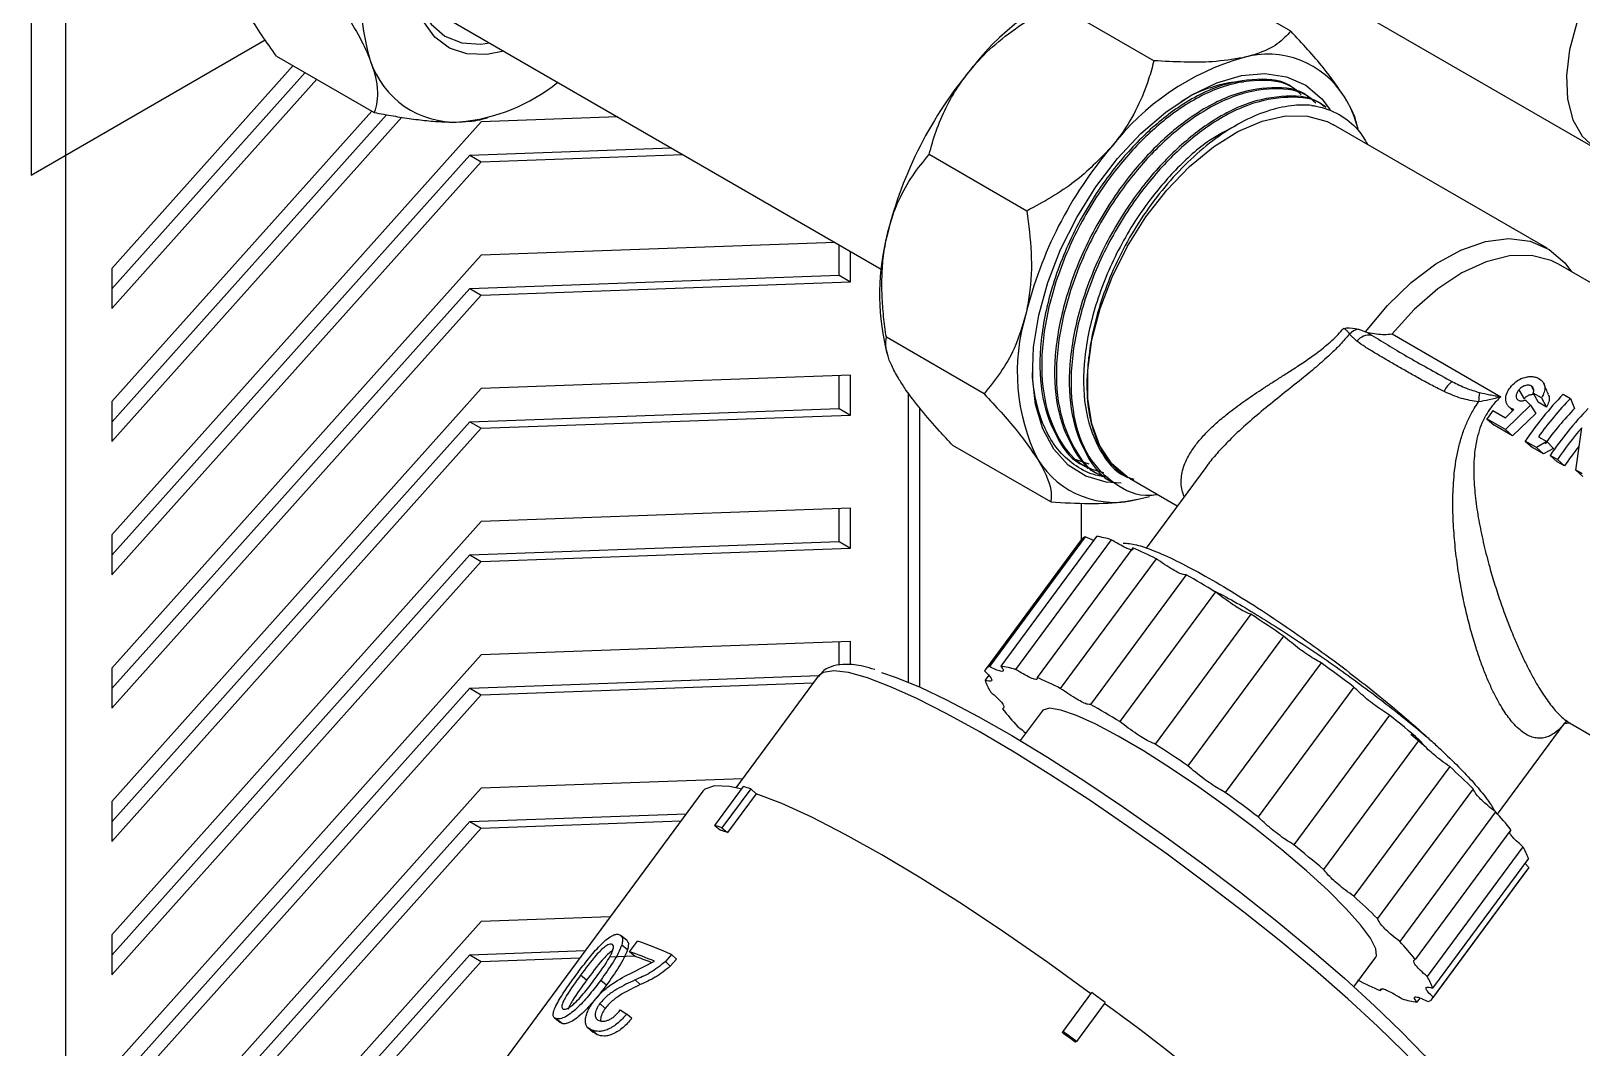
# Model space of a CAD drawing. Header units: millimetres. Extents: x 15 to 415, y 5 to 292.
# Drawn here: x 293.85 to 320.99, y 196.5 to 214.3 of the extents above; entities that cross this region are included whole.
import ezdxf

# ---------------------------------------------------------------- set-up
doc = ezdxf.new("R2010")
doc.units = ezdxf.units.MM

msp = doc.modelspace()

# ---------------------------------------------------------------- linework, layer by layer
at = {"color": 7, "linetype": 'Continuous', "lineweight": 25}
for p, q in [((293.8469, 222.2752), (293.8469, 211.7768)), ((308.8247, 219.4059), (321.2496, 212.2331)), ((294.453, 218.4257), (294.453, 151.2361)), ((315.8953, 214.2974), (314.1843, 215.2852)), ((300.7435, 214.7407), (308.7265, 210.1322)), ((313.4988, 213.7776), (311.7878, 214.7653)), ((293.8469, 211.7768), (297.9444, 214.1422)), ((298.4339, 213.6926), (295.2611, 210.1435)), ((298.1435, 213.8602), (299.8544, 212.8725)), ((295.2611, 209.7862), (298.6446, 213.5709)), ((295.2611, 209.4436), (298.8466, 213.4543)), ((315.9992, 213.2644), (315.9671, 213.2829)), ((316.2558, 213.1163), (316.2237, 213.1348)), ((299.8096, 212.8984), (295.2611, 207.8106)), ((295.2611, 207.4533), (300.0704, 212.8329)), ((316.5123, 212.9682), (316.4803, 212.9867)), ((295.2611, 207.1107), (300.337, 212.7884)), ((301.7261, 212.7092), (295.2611, 205.4776)), ((304.1136, 212.7951), (301.7261, 212.7092)), ((301.7563, 212.76), (301.8343, 212.7804)), ((320.3812, 210.497), (316.6436, 212.6547)), ((317.0735, 212.5824), (317.0397, 212.7052)), ((295.2611, 205.1203), (301.524, 212.1259)), ((295.2611, 204.7777), (301.7261, 212.0093)), ((301.524, 212.1259), (305.0528, 212.2529)), ((301.524, 212.1259), (301.7261, 212.0093)), ((301.7261, 212.0093), (305.2549, 212.1363)), ((311.2753, 211.1479), (309.5644, 212.1356)), ((301.7261, 210.3762), (295.2611, 203.1446)), ((307.9177, 210.5991), (301.7261, 210.3762)), ((307.989, 210.0256), (307.989, 210.5579)), ((308.191, 209.909), (308.191, 210.4413)), ((295.2611, 210.1435), (295.2611, 209.4436)), ((324.9052, 207.7204), (320.577, 210.219)), ((301.524, 209.793), (307.989, 210.0256)), ((301.7261, 209.6763), (308.191, 209.909)), ((307.989, 210.0256), (308.191, 209.909)), ((295.2611, 202.7873), (301.524, 209.793)), ((295.2611, 202.4447), (301.7261, 209.6763)), ((301.524, 209.793), (301.7261, 209.6763)), ((317.2013, 209.0306), (317.2407, 209.023)), ((317.2407, 209.023), (317.3095, 208.9751)), ((308.804, 208.7568), (308.8378, 208.6338)), ((310.5274, 207.9487), (308.8165, 208.9364)), ((317.0519, 208.8701), (316.9205, 208.9938)), ((317.6673, 208.995), (319.5696, 207.8968)), ((308.191, 208.2759), (301.7261, 208.0432)), ((307.989, 207.6927), (307.989, 208.2687)), ((308.191, 207.576), (308.191, 208.2759)), ((301.7261, 208.0432), (295.2611, 200.8116)), ((309.2012, 202.8993), (309.2012, 207.9636)), ((319.8882, 208.0181), (319.9784, 207.8614)), ((320.103, 208.085), (320.1462, 207.9968)), ((320.2827, 207.8761), (320.1376, 207.9598)), ((320.1376, 207.9598), (320.224, 207.7987)), ((320.6625, 207.9397), (320.7895, 207.8665)), ((295.2611, 207.8106), (295.2611, 207.1107)), ((301.524, 207.46), (307.989, 207.6927)), ((307.989, 207.6927), (308.191, 207.576)), ((309.4032, 202.8127), (309.4032, 207.6983)), ((319.4305, 207.6556), (319.6519, 207.5278)), ((320.0879, 207.7488), (319.6499, 207.3227)), ((319.6519, 207.5278), (319.8002, 207.674)), ((319.669, 207.7861), (319.6725, 207.7816)), ((319.7329, 207.7041), (319.7727, 207.653)), ((319.8002, 207.674), (319.7501, 207.6912)), ((320.0044, 207.8385), (320.0879, 207.7488)), ((320.0879, 207.7488), (320.1848, 207.6001)), ((320.369, 207.715), (320.224, 207.7987)), ((320.2827, 207.8761), (320.369, 207.715)), ((320.7895, 207.8665), (320.8626, 207.6912)), ((295.2611, 200.4544), (301.524, 207.46)), ((301.524, 207.46), (301.7261, 207.3433)), ((301.7261, 207.3433), (308.191, 207.576)), ((319.6499, 207.3227), (319.3279, 207.5086)), ((319.3279, 207.5086), (319.4521, 207.3963)), ((319.7741, 207.2105), (319.4521, 207.3963)), ((320.1848, 207.6001), (319.7741, 207.2105)), ((295.2611, 200.1117), (301.7261, 207.3433)), ((319.6499, 207.3227), (319.7741, 207.2105)), ((320.1949, 207.0081), (319.9988, 207.1213)), ((319.9988, 207.1213), (320.123, 207.0091)), ((320.3733, 207.1113), (320.1949, 207.0081)), ((320.2282, 207.1951), (320.3733, 207.1113)), ((320.3733, 207.1113), (320.4896, 206.9877)), ((320.8816, 206.6116), (320.9856, 207.3539)), ((311.6932, 206.0541), (309.9822, 207.0419)), ((320.3192, 206.8958), (320.123, 207.0091)), ((320.1949, 207.0081), (320.3192, 206.8958)), ((320.4896, 206.9877), (320.3192, 206.8958)), ((320.5608, 206.7969), (320.4339, 206.8701)), ((320.5581, 206.7579), (320.4339, 206.8701)), ((312.0812, 206.8032), (312.0939, 206.7959)), ((312.0996, 206.8076), (312.3593, 206.721)), ((312.3184, 206.6662), (312.3505, 206.6477)), ((314.405, 206.6598), (313.3615, 205.246)), ((320.685, 206.6846), (320.5581, 206.7579)), ((320.685, 206.6846), (320.5608, 206.7969)), ((320.996, 206.5457), (320.8816, 206.6116)), ((321.0059, 206.4994), (320.8816, 206.6116)), ((312.575, 206.5181), (312.6071, 206.4996)), ((312.8316, 206.37), (312.8636, 206.3515)), ((313.0725, 206.4686), (313.9079, 205.9863)), ((312.2316, 205.3988), (312.2316, 206.0332)), ((313.2481, 206.1081), (313.4191, 206.1515)), ((308.191, 205.943), (301.7261, 205.7103)), ((307.989, 205.3597), (307.989, 205.9357)), ((308.191, 205.2431), (308.191, 205.943)), ((301.7261, 205.7103), (295.2611, 198.4787)), ((295.2611, 205.4776), (295.2611, 204.7777)), ((301.524, 205.127), (307.989, 205.3597)), ((301.7261, 205.0104), (308.191, 205.2431)), ((307.989, 205.3597), (308.191, 205.2431)), ((312.228, 205.3941), (310.5523, 203.1235)), ((312.2973, 205.4424), (310.6216, 203.1718)), ((312.4937, 205.4522), (310.818, 203.1816)), ((312.751, 205.3929), (311.0753, 203.1223)), ((313.1313, 205.2502), (311.4556, 202.9796)), ((312.461, 205.3733), (312.2973, 205.4424)), ((295.2611, 198.1214), (301.524, 205.127)), ((295.2611, 197.7788), (301.7261, 205.0104)), ((301.524, 205.127), (301.7261, 205.0104)), ((313.5361, 205.0611), (311.8604, 202.7905)), ((314.0631, 204.78), (312.3874, 202.5094)), ((314.5757, 204.4796), (312.8999, 202.2091)), ((315.1978, 204.0875), (313.5221, 201.8169)), ((308.191, 203.61), (301.7261, 203.3773)), ((307.989, 203.1965), (307.989, 203.6027)), ((308.191, 203.2015), (308.191, 203.61)), ((315.768, 203.7053), (314.0923, 201.4348)), ((301.7261, 203.3773), (295.2611, 196.1457)), ((295.2611, 203.1446), (295.2611, 202.4447)), ((316.4243, 203.2406), (314.7486, 200.9701)), ((295.2611, 195.7884), (301.524, 202.794)), ((301.524, 202.794), (307.6434, 203.0143)), ((301.524, 202.794), (301.7261, 202.6774)), ((301.7261, 202.6774), (307.5366, 202.8865)), ((307.624, 203.0049), (306.1815, 201.0504)), ((310.6073, 203.0207), (310.5436, 202.9343)), ((316.9964, 202.814), (315.3207, 200.5434)), ((295.2611, 195.4458), (301.7261, 202.6774)), ((311.5408, 202.394), (311.1596, 201.8774)), ((317.6226, 202.3222), (315.9469, 200.0517)), ((317.9958, 201.9881), (318.2612, 201.7618)), ((319.5138, 200.591), (320.6812, 202.1729)), ((320.7729, 202.1882), (321.5786, 201.7231)), ((318.1405, 201.8929), (316.4648, 199.6223)), ((318.6754, 201.4222), (316.9997, 199.1516)), ((306.2985, 201.2089), (301.7261, 201.0443)), ((301.7261, 201.0443), (295.2611, 193.8127)), ((305.6035, 200.9888), (301.8331, 195.88)), ((305.816, 200.3907), (306.3187, 201.0718)), ((306.4426, 201.0316), (305.9399, 200.3505)), ((306.5399, 200.9476), (306.0372, 200.2664)), ((306.4426, 201.0316), (306.5399, 200.9476)), ((319.0885, 201.0322), (317.4128, 198.7616)), ((295.2611, 200.8116), (295.2611, 200.1117)), ((301.524, 200.4611), (305.3147, 200.5975)), ((319.4797, 200.6286), (317.8039, 198.358)), ((295.2611, 193.4554), (301.524, 200.4611)), ((295.2611, 193.1128), (301.7261, 200.3444)), ((301.524, 200.4611), (301.7261, 200.3444)), ((301.7261, 200.3444), (305.2207, 200.4702)), ((305.816, 200.3907), (305.9156, 200.3059)), ((305.9399, 200.3505), (306.0372, 200.2664)), ((319.7474, 200.3162), (318.0717, 198.0456)), ((319.9566, 200.0192), (318.2809, 197.7486)), ((320.0529, 199.8148), (318.3772, 197.5443)), ((318.3685, 197.3551), (320.0442, 199.6257)), ((320.0596, 199.6536), (318.3839, 197.383)), ((320.0596, 199.6536), (319.9892, 199.7285)), ((301.7261, 198.7113), (295.2611, 191.4797)), ((303.9826, 198.7926), (301.7261, 198.7113)), ((295.2611, 198.4787), (295.2611, 197.7788)), ((301.524, 198.1281), (303.5459, 198.2009)), ((304.186, 198.3031), (304.2869, 198.2179)), ((304.3232, 198.1801), (304.4611, 198.367)), ((304.4207, 198.096), (304.3232, 198.1801)), ((295.2611, 191.1225), (301.524, 198.1281)), ((295.2611, 190.7798), (301.7261, 198.0115)), ((301.524, 198.1281), (301.7261, 198.0115)), ((301.7261, 198.0115), (303.452, 198.0736)), ((303.9779, 198.0925), (304.4068, 198.1079)), ((304.3731, 197.8186), (304.758, 198.014)), ((305.0579, 198.131), (304.9487, 198.0073)), ((305.0354, 197.9274), (304.9487, 198.0073)), ((305.1443, 198.0512), (305.0354, 197.9274)), ((305.1443, 198.0512), (305.0579, 198.131)), ((316.9988, 197.5681), (317.38, 198.0846)), ((303.5713, 197.6832), (303.4652, 197.7696)), ((303.8186, 197.6841), (303.9182, 197.5993)), ((304.5091, 197.6052), (304.4183, 197.6868)), ((311.9085, 196.7832), (312.4112, 197.4644)), ((317.482, 197.5218), (317.4652, 197.499)), ((318.155, 197.3677), (318.1028, 197.297)), ((303.8968, 197.1885), (303.8015, 197.2718)), ((304.1601, 197.1633), (304.2726, 197.09)), ((304.3592, 197.0101), (304.2726, 197.09)), ((312.6448, 197.2909), (312.1421, 196.6097)), ((303.0426, 197.0074), (303.1464, 196.9215)), ((303.1464, 196.9215), (303.1131, 196.942)), ((303.7545, 196.7251), (303.6621, 196.8073)), ((303.7545, 196.7251), (303.6885, 196.7736)), ((311.9085, 196.7832), (311.8952, 196.7652)), ((312.1421, 196.6097), (312.1245, 196.5949))]:
    msp.add_line(p, q, dxfattribs=at)
at = {"color": 8, "linetype": 'Continuous', "lineweight": 25, "flags": 128}
for points in [[(323.8206, 216.6872), (323.7196, 216.737), (323.4176, 216.8054), (323.0795, 216.7777), (322.7192, 216.6552), (322.3513, 216.4428), (321.9909, 216.1493), (321.6528, 215.7866), (321.3508, 215.3695), (321.0974, 214.9153), (320.9028, 214.4424), (320.775, 213.9702), (320.7193, 213.5181), (320.7379, 213.1046), (320.8301, 212.7466), (320.9921, 212.4587), (321.2173, 212.2527), (321.2451, 212.2357)], [(320.577, 210.219), (320.4514, 210.2816), (320.1067, 210.3708), (319.7237, 210.3638), (319.3142, 210.2609), (318.8908, 210.0652), (318.4665, 209.7828), (318.0545, 209.4224), (317.6673, 208.995)], [(318.6008, 195.6378), (318.2715, 196.0151), (317.8734, 196.431), (317.4121, 196.8796), (316.894, 197.3547), (316.3265, 197.8496), (315.7176, 198.3573), (315.0756, 198.8707), (314.4098, 199.3826), (313.7294, 199.8858), (313.0439, 200.3732), (312.363, 200.838), (311.6963, 201.2738), (311.0531, 201.6742), (310.4425, 202.0339), (309.8729, 202.3476), (309.3525, 202.611), (308.8885, 202.8203), (308.4874, 202.9728), (308.1548, 203.0661), (307.8955, 203.0991), (307.7131, 203.0711), (307.624, 203.0049)]]:
    msp.add_lwpolyline(points, dxfattribs=at)
at = {"color": 7, "linetype": 'Continuous', "lineweight": 25, "flags": 128}
for points in [[(300.5145, 215.4525), (300.5556, 215.062), (300.6687, 214.7034), (300.8493, 214.4161), (301.0907, 214.2105), (301.3843, 214.094), (301.7194, 214.0709), (301.8713, 214.0896)], [(302.1223, 213.9447), (301.8234, 213.886), (301.4771, 213.8968), (301.1702, 214.0004), (300.9133, 214.193), (300.7149, 214.4683)], [(312.861, 212.0663), (313.2724, 212.5059), (313.7065, 212.8798), (314.1521, 213.1784), (314.5977, 213.3939), (315.0317, 213.5207), (315.443, 213.5555), (315.8207, 213.4975), (316.1552, 213.3481), (316.4378, 213.1112), (316.5847, 212.9214)], [(312.7634, 206.7234), (312.5551, 207.0354), (312.4131, 207.4201), (312.3414, 207.8663), (312.3421, 208.3614), (312.4152, 208.8909), (312.5586, 209.4398), (312.7681, 209.9921), (313.0377, 210.5321), (313.3597, 211.0442), (313.7248, 211.5136), (314.1225, 211.9269), (314.5414, 212.2721), (314.9694, 212.5393), (315.3942, 212.7209), (315.8035, 212.8116), (316.1857, 212.8088), (316.5296, 212.7126), (316.6436, 212.6547)], [(312.9287, 206.3836), (312.6652, 206.4017), (312.308, 206.5057), (311.9984, 206.6995), (311.7446, 206.978), (311.5531, 207.3339), (311.4289, 207.7582), (311.3752, 208.2397), (311.3934, 208.766), (311.483, 209.3235), (311.6417, 209.8977), (311.8654, 210.4739), (312.1483, 211.0369), (312.4831, 211.5723), (312.861, 212.0663)], [(317.2013, 209.0306), (317.5861, 209.4943), (318.0013, 209.8952), (318.4344, 210.2212), (318.8723, 210.4624), (319.3018, 210.6116), (319.7102, 210.6643), (320.085, 210.6189), (320.415, 210.4768), (320.6902, 210.2422), (320.8098, 210.0847)], [(313.0725, 206.4686), (313.0319, 206.4931), (312.7634, 206.7234)], [(308.7305, 203.0695), (308.9716, 202.9889), (309.3946, 202.8165), (309.8804, 202.5861), (310.4216, 202.3012), (311.0101, 201.9661), (311.637, 201.5859), (312.2926, 201.1663), (312.9672, 200.7138), (313.6504, 200.2352), (314.332, 199.7376), (315.0015, 199.2288), (315.6488, 198.7163), (316.2641, 198.208), (316.8382, 197.7116), (317.3622, 197.2345), (317.8283, 196.7841), (318.2293, 196.3671), (318.5592, 195.9898)], [(317.1171, 198.6515), (316.8664, 198.9323), (316.5466, 199.2507), (316.1667, 199.5975), (315.7378, 199.9628), (315.2721, 200.3361), (314.7831, 200.7066), (314.2847, 201.0636), (313.7915, 201.3969), (313.3174, 201.6969), (312.8763, 201.955), (312.4807, 202.1638), (312.1421, 202.3171), (311.8702, 202.4107), (311.6727, 202.4418), (311.5555, 202.4096), (311.5408, 202.394)], [(306.2844, 201.0254), (306.07, 201.0718), (305.8095, 201.0851), (305.6408, 201.0268), (305.6035, 200.9888)], [(312.3979, 197.4464), (311.6408, 197.9938), (310.8846, 198.5184), (310.1407, 199.0119), (309.4206, 199.467), (308.7353, 199.8766), (308.0952, 200.2345), (307.5101, 200.5352), (306.989, 200.7741), (306.5399, 200.9476)], [(304.2833, 198.3687), (304.232, 198.4114), (304.1808, 198.4541)], [(317.38, 198.0846), (317.3927, 198.1087), (317.384, 198.2336), (317.2913, 198.4163), (317.1171, 198.6515)], [(303.0058, 197.0256), (303.0582, 196.9824), (303.1107, 196.9392)], [(303.5905, 196.8529), (303.6377, 196.8113), (303.6849, 196.7696)]]:
    msp.add_lwpolyline(points, dxfattribs=at)
at = {"color": 7, "linetype": 'Continuous', "lineweight": 25}
for centre, radius, start, end in [((303.8422, 214.9958), 4.2345, 158.88598, 196.63177), ((313.8795, 210.9158), 4.4928, 106.15598, 142.41065), ((301.269, 214.2646), 1.56, 197.94948, 272.88298), ((315.7737, 209.0401), 7.1456, 139.75682, 166.22165), ((316.3039, 209.5162), 4.4928, 106.15598, 142.41065), ((315.4898, 212.3101), 1.5827, 31.80362, 105.99106), ((301.0638, 215.8762), 3.1823, 275.11264, 308.94175), ((314.9361, 212.0061), 2.2138, 15.09141, 30.93905), ((318.1981, 207.6405), 7.1456, 139.75682, 166.22165), ((312.7812, 209.6901), 4.0852, 165.07921, 193.20532), ((314.5725, 208.3323), 3.4649, 163.05024, 206.3287), ((317.1565, 208.7557), 0.3352, 104.25401, 134.73671), ((317.2775, 208.685), 0.2919, 83.69727, 140.62711), ((318.9131, 207.8506), 0.3636, 121.73921, 157.5194), ((321.6671, 207.6946), 2.4877, 173.63151, 177.46899), ((324.9409, 203.7912), 5.9594, 135.88282, 146.02725), ((324.5403, 203.9813), 6.2937, 144.2811, 145.91283), ((325.0123, 203.7663), 5.8859, 135.84424, 144.37057), ((324.7606, 203.9064), 5.4331, 135.84424, 144.37057), ((325.3761, 203.54), 5.9594, 135.88282, 146.02725), ((325.6319, 203.3702), 6.1203, 139.39122, 145.95248), ((325.4278, 203.477), 5.7256, 141.72399, 145.92877), ((312.8121, 207.6296), 1.5827, 211.80362, 285.99106), ((312.3405, 205.3067), 0.1424, 107.66683, 142.16861), ((312.2729, 203.9062), 1.5617, 72.17207, 81.87025), ((310.1261, 198.2891), 7.582, 63.27326, 66.64945), ((305.2968, 189.2306), 17.8502, 58.67996, 60.5869), ((300.1455, 181.0124), 27.5505, 55.45535, 56.88298), ((310.6598, 203.0443), 0.1332, 106.70139, 157.34584), ((310.5972, 201.6356), 1.5617, 72.17207, 81.87025), ((298.2046, 178.2127), 30.9573, 52.62547, 53.94631), ((311.471, 203.2463), 0.9784, 198.59646, 211.85543), ((308.4504, 196.0186), 7.582, 63.27326, 66.64945), ((303.6211, 186.9601), 17.8502, 58.67996, 60.5869), ((315.4795, 206.1302), 5.9253, 218.60593, 222.58596), ((301.3358, 182.1472), 25.9286, 49.6004, 51.087), ((298.4698, 178.7418), 27.5505, 55.45535, 56.88298), ((308.17, 189.8812), 15.6063, 45.60381, 47.68952), ((305.0171, 196.8494), 4.4185, 71.17801, 72.86725), ((296.5289, 175.9421), 30.9573, 52.62547, 53.94631), ((315.117, 196.619), 5.9253, 38.60593, 42.58596), ((304.5144, 196.1682), 4.4185, 71.17801, 72.86725), ((304.638, 196.1616), 4.3367, 71.17801, 72.86725), ((299.6601, 179.8766), 25.9286, 49.6004, 51.087), ((319.1255, 199.5028), 0.9784, 18.59646, 31.85543), ((319.946, 199.6979), 0.1219, 323.63639, 338.66414), ((306.4943, 187.6106), 15.6063, 45.60381, 47.68952), ((302.2219, 192.0278), 6.5012, 67.03982, 71.14291), ((302.1397, 191.6241), 7.1313, 65.84484, 71.00247), ((313.4413, 194.3484), 5.9253, 38.60593, 42.58596), ((302.5404, 192.5595), 5.8471, 68.34979, 71.24148), ((320.4704, 204.46), 7.582, 243.27326, 246.64945), ((317.4498, 197.2322), 0.9784, 18.59646, 31.85543), ((283.1453, 157.8073), 49.2867, 53.23529, 53.57362), ((318.3236, 198.843), 1.5617, 252.17207, 261.87025), ((318.261, 197.4343), 0.1332, 286.70139, 337.34584), ((295.7734, 173.6654), 29.0089, 42.23539, 54.47994), ((283.1713, 157.8425), 48.3739, 53.23529, 53.57362), ((282.6426, 157.1261), 49.2867, 53.23529, 53.57362)]:
    msp.add_arc(centre, radius, start, end, dxfattribs=at)
for points, knots in [([(298.1435, 213.8602), (298.0559, 213.9819), (297.8796, 214.2267), (297.6606, 214.5727), (297.4802, 214.8972), (297.4006, 215.0874), (297.3605, 215.1834)], [0, 0, 0, 0, 0.262126, 0.5272899, 0.7614272, 1, 1, 1, 1]), ([(299.0019, 215.1071), (299.0708, 215.0116), (299.2443, 214.7716), (299.4902, 214.39), (299.6796, 214.0419), (299.7582, 213.8492), (299.7848, 213.7839)], [0, 0, 0, 0, 0.20561369, 0.51701168, 0.83616664, 1, 1, 1, 1]), ([(310.3194, 213.6564), (310.3854, 213.7305), (310.5765, 213.9453), (310.9528, 214.2644), (311.387, 214.5526), (311.6751, 214.7055), (311.7878, 214.7653)], [0, 0, 0, 0, 0.16383208, 0.47463023, 0.79438792, 1, 1, 1, 1]), ([(315.8953, 214.2974), (315.8239, 214.2203), (315.6786, 214.0634), (315.3745, 213.9116), (315.1316, 213.851), (315.0537, 213.8316)], [0, 0, 0, 0, 0.3967467, 0.8067521, 1, 1, 1, 1]), ([(316.8349, 213.1442), (316.7206, 213.3116), (316.4788, 213.6658), (316.0968, 214.0793), (315.8953, 214.2974)], [0, 0, 0, 0, 0.4724924, 1, 1, 1, 1]), ([(299.7848, 213.7839), (299.8154, 213.6948), (299.8773, 213.5148), (299.9126, 213.275), (299.9088, 213.0563), (299.8726, 212.934), (299.8544, 212.8725)], [0, 0, 0, 0, 0.2339983, 0.4727101, 0.7345837, 1, 1, 1, 1]), ([(309.5644, 212.1356), (309.6023, 212.2734), (309.6787, 212.5507), (309.8473, 212.9465), (310.0558, 213.3209), (310.231, 213.5439), (310.3194, 213.6564)], [0, 0, 0, 0, 0.26212596, 0.52728985, 0.76142716, 1, 1, 1, 1]), ([(313.4988, 213.7776), (313.4696, 213.6695), (313.3961, 213.3978), (313.2189, 212.9618), (312.9868, 212.5596), (312.8053, 212.3335), (312.7438, 212.2568)], [0, 0, 0, 0, 0.2056137, 0.5170117, 0.8361666, 1, 1, 1, 1]), ([(315.0537, 213.8316), (314.8819, 213.8034), (314.4313, 213.7293), (313.8552, 213.7592), (313.4988, 213.7776)], [0, 0, 0, 0, 0.3814192, 1, 1, 1, 1]), ([(315.9613, 213.2742), (315.9502, 213.2846), (315.7847, 213.4396), (315.3138, 213.4832), (314.5984, 213.3616), (313.8655, 212.9548), (313.2002, 212.3765), (312.5914, 211.6482), (312.0541, 210.7508), (311.6626, 209.7376), (311.4785, 208.7442), (311.5151, 207.8439), (311.7912, 207.1504), (312.0811, 206.7543), (312.3054, 206.6839), (312.3242, 206.678)], [0, 0, 0, 0, 0.0066648, 0.0999364, 0.1916978, 0.2836804, 0.3619124, 0.4387253, 0.5305964, 0.6238504, 0.7150417, 0.8077118, 0.9006326, 0.9917006, 1, 1, 1, 1]), ([(316.0736, 213.1828), (316.0369, 213.2191), (315.8487, 213.4053), (315.3487, 213.4694), (314.6297, 213.3418), (313.8978, 212.9366), (313.2322, 212.3579), (312.6235, 211.6297), (312.0861, 210.7322), (311.6948, 209.7193), (311.5102, 208.725), (311.5486, 207.8279), (311.818, 207.1224), (312.1868, 206.6836), (312.5069, 206.601), (312.6159, 206.5729)], [0, 0, 0, 0, 0.0214763, 0.109912, 0.1969159, 0.2841296, 0.3583056, 0.4311359, 0.5182439, 0.606663, 0.6931264, 0.7809918, 0.8690951, 0.9554415, 1, 1, 1, 1]), ([(313.9749, 213.066), (314.0255, 213.098), (314.2178, 213.2198), (314.5513, 213.3377), (314.8678, 213.4185), (315.0286, 213.407), (315.0631, 213.4045)], [0, 0, 0, 0, 0.1336052, 0.5085346, 0.8945431, 1, 1, 1, 1]), ([(316.2178, 213.1261), (316.2068, 213.1365), (316.0412, 213.2915), (315.5704, 213.3351), (314.855, 213.2135), (314.1221, 212.8067), (313.4568, 212.2284), (312.848, 211.5001), (312.3106, 210.6027), (311.9192, 209.5895), (311.7351, 208.5961), (311.7717, 207.6958), (312.0478, 207.0023), (312.3377, 206.6061), (312.562, 206.5358), (312.5807, 206.5299)], [0, 0, 0, 0, 0.0066648, 0.0999364, 0.1916978, 0.2836804, 0.3619124, 0.4387253, 0.5305964, 0.6238504, 0.7150417, 0.8077118, 0.9006326, 0.9917006, 1, 1, 1, 1]), ([(316.3302, 213.0346), (316.2934, 213.071), (316.1053, 213.2572), (315.6053, 213.3213), (314.8863, 213.1937), (314.1544, 212.7885), (313.4888, 212.2098), (312.8801, 211.4816), (312.3427, 210.5842), (311.9512, 209.571), (311.7672, 208.5776), (311.8038, 207.6772), (312.0798, 206.9838), (312.3697, 206.5876), (312.5941, 206.5173), (312.6128, 206.5114)], [0, 0, 0, 0, 0.02229421, 0.11409818, 0.20441578, 0.29495113, 0.37195224, 0.44755649, 0.53798214, 0.62976884, 0.71952532, 0.81073727, 0.9021961, 0.99183119, 1, 1, 1, 1]), ([(316.4744, 212.978), (316.4634, 212.9883), (316.2978, 213.1434), (315.827, 213.187), (315.1116, 213.0654), (314.3787, 212.6586), (313.7134, 212.0803), (313.1046, 211.352), (312.5672, 210.4546), (312.1757, 209.4414), (311.9917, 208.448), (312.0283, 207.5476), (312.3043, 206.8542), (312.5942, 206.458), (312.8186, 206.3877), (312.8373, 206.3818)], [0, 0, 0, 0, 0.0066648, 0.0999364, 0.1916978, 0.2836804, 0.3619124, 0.4387253, 0.5305964, 0.6238504, 0.7150417, 0.8077118, 0.9006326, 0.9917006, 1, 1, 1, 1]), ([(316.5065, 212.9595), (316.4954, 212.9698), (316.3299, 213.1248), (315.8591, 213.1685), (315.1437, 213.0468), (314.4108, 212.6401), (313.7454, 212.0617), (313.1367, 211.3335), (312.5992, 210.4359), (312.208, 209.4233), (312.023, 208.4278), (312.0633, 207.5354), (312.3252, 206.8124), (312.7954, 206.3502), (313.2307, 206.1421), (313.5193, 206.1815), (313.5601, 206.1871)], [0, 0, 0, 0, 0.0060579, 0.0908355, 0.1742405, 0.2578465, 0.3289542, 0.398772, 0.4822768, 0.5670384, 0.6499252, 0.7341561, 0.818615, 0.9013897, 0.9860551, 1, 1, 1, 1]), ([(317.0377, 212.7047), (317.0367, 212.7108), (317.0246, 212.7872), (316.9562, 212.9362), (316.8656, 213.0915), (316.8349, 213.1442)], [0, 0, 0, 0, 0.05423455, 0.67918907, 1, 1, 1, 1]), ([(299.8544, 212.8725), (299.9645, 212.8517), (300.1851, 212.81), (300.5064, 212.7604), (300.816, 212.7239), (301.1024, 212.7035), (301.2676, 212.7056), (301.3474, 212.7066)], [0, 0, 0, 0, 0.1977545, 0.3966796, 0.6005789, 0.8069359, 1, 1, 1, 1]), ([(316.2592, 212.9964), (316.2095, 212.9995), (316.1099, 213.0058), (315.8716, 212.9932), (315.5311, 212.9251), (315.087, 212.7439), (314.6348, 212.4692), (314.1979, 212.1162), (313.7804, 211.6896), (313.4011, 211.2108), (313.0623, 210.6816), (312.7828, 210.1305), (312.5641, 209.5647), (312.4447, 209.1191), (312.3833, 208.7893), (312.3659, 208.6468), (312.3571, 208.5753)], [0, 0, 0, 0, 0.0333519, 0.0668405, 0.1534902, 0.2426575, 0.328946, 0.4178152, 0.5028517, 0.5903544, 0.6753903, 0.7630059, 0.8462406, 0.9318894, 0.9658656, 1, 1, 1, 1]), ([(316.2594, 212.9963), (316.2843, 212.9926), (316.4569, 212.9666), (316.7498, 212.8551), (317.0556, 212.6214), (317.1872, 212.399), (317.2395, 212.3107)], [0, 0, 0, 0, 0.05967601, 0.41344574, 0.76721546, 1, 1, 1, 1]), ([(301.3474, 212.7066), (301.419, 212.7113), (301.5631, 212.7208), (301.699, 212.7403), (301.7508, 212.7597), (301.7558, 212.7617)], [0, 0, 0, 0, 0.470823, 0.947959, 1, 1, 1, 1]), ([(314.9344, 212.6369), (314.78, 212.5609), (314.4218, 212.3847), (313.8733, 211.886), (313.2972, 211.202), (312.7882, 210.3488), (312.4179, 209.3886), (312.2437, 208.446), (312.2799, 207.5937), (312.539, 206.9301), (312.8461, 206.539), (313.0968, 206.4674), (313.1497, 206.4523)], [0, 0, 0, 0, 0.0748743, 0.1736963, 0.2707254, 0.3867761, 0.5045737, 0.6197655, 0.7368254, 0.8542021, 0.9692382, 1, 1, 1, 1]), ([(308.8337, 210.7419), (308.8614, 210.8464), (308.917, 211.0567), (309.0606, 211.4047), (309.2696, 211.7778), (309.4655, 212.0155), (309.5644, 212.1356)], [0, 0, 0, 0, 0.18935934, 0.38125769, 0.68749882, 1, 1, 1, 1]), ([(312.7438, 212.2568), (312.5417, 212.0486), (312.1141, 211.6079), (311.565, 211.3068), (311.2753, 211.1479)], [0, 0, 0, 0, 0.4724924, 1, 1, 1, 1]), ([(311.2753, 211.1479), (311.3065, 210.9041), (311.3697, 210.4083), (311.3492, 209.7956), (311.2802, 209.4523), (311.2581, 209.3424)], [0, 0, 0, 0, 0.3967467, 0.8067521, 1, 1, 1, 1]), ([(308.8165, 208.9364), (308.7992, 209.0579), (308.7645, 209.3015), (308.738, 209.6711), (308.7371, 210.0428), (308.7652, 210.4047), (308.8114, 210.632), (308.8337, 210.7419)], [0, 0, 0, 0, 0.1977545, 0.3966796, 0.6005789, 0.8069359, 1, 1, 1, 1]), ([(311.2581, 209.3424), (311.1966, 209.1347), (311.0355, 208.5902), (310.7216, 208.1939), (310.5274, 207.9487)], [0, 0, 0, 0, 0.3814192, 1, 1, 1, 1]), ([(316.8179, 209.0935), (316.8187, 209.0936), (316.8882, 209.1048), (316.977, 209.1038), (317.0568, 209.0847), (317.0739, 209.0806)], [0, 0, 0, 0, 0.0088401, 0.7875234, 1, 1, 1, 1]), ([(316.9205, 208.9938), (316.9126, 209.0068), (316.8967, 209.0332), (316.8617, 209.0687), (316.8306, 209.0863), (316.8179, 209.0935)], [0, 0, 0, 0, 0.3653498, 0.7423302, 1, 1, 1, 1]), ([(317.0739, 209.0806), (317.0761, 209.08), (317.121, 209.0679), (317.1622, 209.0488), (317.2013, 209.0306)], [0, 0, 0, 0, 0.0488929, 1, 1, 1, 1]), ([(317.2407, 209.023), (317.2923, 209.0122), (317.4343, 208.9824), (317.58, 208.9868), (317.6665, 208.9949), (317.6673, 208.995)], [0, 0, 0, 0, 0.36107413, 0.99414595, 1, 1, 1, 1]), ([(309.0426, 208.1951), (308.9992, 208.2702), (308.9115, 208.422), (308.8366, 208.619), (308.8008, 208.7946), (308.8112, 208.889), (308.8165, 208.9364)], [0, 0, 0, 0, 0.2339983, 0.4727101, 0.7345837, 1, 1, 1, 1]), ([(318.5772, 207.9896), (318.5627, 207.9964), (318.4744, 208.0378), (318.3173, 208.1186), (318.1109, 208.2323), (317.9118, 208.3458), (317.7189, 208.457), (317.5337, 208.564), (317.3578, 208.6674), (317.1926, 208.7677), (317.0989, 208.8359), (317.0519, 208.8701)], [0, 0, 0, 0, 0.0230293, 0.1405212, 0.2587965, 0.3790972, 0.5000111, 0.6232071, 0.7470529, 0.8730715, 1, 1, 1, 1]), ([(312.6975, 206.4831), (312.6127, 206.4963), (312.3924, 206.5306), (312.0929, 206.6968), (311.8031, 206.9672), (311.5836, 207.3239), (311.4397, 207.7601), (311.372, 208.1492), (311.3799, 208.4071), (311.3821, 208.4802)], [0, 0, 0, 0, 0.1053742, 0.2739124, 0.4374314, 0.6057965, 0.767638, 0.9341885, 1, 1, 1, 1]), ([(312.3571, 208.5753), (312.3511, 208.5229), (312.3209, 208.26), (312.321, 207.8442), (312.4038, 207.3715), (312.5514, 206.9925), (312.7592, 206.6845), (312.9444, 206.5486), (313.0354, 206.4818)], [0, 0, 0, 0, 0.0549336, 0.2757457, 0.4583543, 0.6409628, 0.8235714, 1, 1, 1, 1]), ([(309.9822, 207.0419), (309.9032, 207.1264), (309.7046, 207.3392), (309.4156, 207.674), (309.1833, 207.9755), (309.0783, 208.1395), (309.0426, 208.1951)], [0, 0, 0, 0, 0.2056137, 0.5170117, 0.8361666, 1, 1, 1, 1]), ([(319.757, 208.0864), (319.7907, 208.12), (319.8573, 208.1866), (319.9715, 208.2335), (320.0616, 208.2504), (320.1271, 208.2509), (320.177, 208.2412), (320.2129, 208.2275), (320.2292, 208.2188), (320.2374, 208.2145)], [0, 0, 0, 0, 0.2585203, 0.5117648, 0.6392845, 0.7587583, 0.8796899, 0.9398771, 1, 1, 1, 1]), ([(320.2374, 208.2145), (320.2627, 208.1963), (320.3138, 208.1596), (320.3448, 208.0736), (320.3364, 207.9751), (320.3007, 207.9093), (320.2827, 207.8761)], [0, 0, 0, 0, 0.24191363, 0.48781669, 0.74074047, 1, 1, 1, 1]), ([(310.5274, 207.9487), (310.729, 207.7306), (311.111, 207.3171), (311.3528, 206.9629), (311.467, 206.7955)], [0, 0, 0, 0, 0.5275076, 1, 1, 1, 1]), ([(319.1818, 207.8044), (319.0803, 207.8216), (318.8671, 207.8577), (318.6769, 207.9442), (318.5772, 207.9896)], [0, 0, 0, 0, 0.475924, 1, 1, 1, 1]), ([(318.7219, 208.1598), (318.8022, 208.1193), (318.9511, 208.0444), (319.1179, 207.9938), (319.1947, 207.9705)], [0, 0, 0, 0, 0.539131, 1, 1, 1, 1]), ([(319.1947, 207.9705), (319.2566, 207.9574), (319.3512, 207.9373), (319.474, 207.9144), (319.537, 207.9028), (319.5687, 207.897), (319.5696, 207.8968)], [0, 0, 0, 0, 0.480939, 0.7364621, 0.9924931, 1, 1, 1, 1]), ([(319.7501, 207.6912), (319.736, 207.7006), (319.7076, 207.7196), (319.6774, 207.7605), (319.66, 207.8099), (319.6545, 207.8832), (319.6783, 207.983), (319.7306, 208.0517), (319.757, 208.0864)], [0, 0, 0, 0, 0.11997715, 0.24071464, 0.36090407, 0.48782016, 0.74138561, 1, 1, 1, 1]), ([(319.8882, 208.0181), (319.8758, 208.0021), (319.8513, 207.9703), (319.8383, 207.9248), (319.8393, 207.891), (319.8455, 207.8677), (319.8585, 207.8482), (319.8716, 207.8392), (319.878, 207.8348)], [0, 0, 0, 0, 0.2583358, 0.5120841, 0.6393018, 0.7595858, 0.8815083, 1, 1, 1, 1]), ([(320.103, 208.085), (320.0954, 208.0887), (320.0803, 208.0962), (320.0525, 208.1002), (320.0229, 208.0982), (319.9824, 208.0884), (319.9327, 208.0638), (319.9031, 208.0334), (319.8882, 208.0181)], [0, 0, 0, 0, 0.1199189, 0.240721, 0.3633322, 0.4880043, 0.7415791, 1, 1, 1, 1]), ([(320.1346, 207.9336), (320.1252, 207.9336), (320.1062, 207.9337), (320.0675, 207.9253), (320.0201, 207.9038), (319.9923, 207.8755), (319.9784, 207.8614)], [0, 0, 0, 0, 0.1670257, 0.3341456, 0.6666482, 1, 1, 1, 1]), ([(320.1376, 207.9598), (320.1413, 207.9725), (320.1486, 207.9975), (320.1462, 208.0335), (320.1336, 208.0591), (320.1178, 208.0755), (320.1079, 208.0818), (320.103, 208.085)], [0, 0, 0, 0, 0.25752505, 0.50963603, 0.75611528, 0.87821201, 1, 1, 1, 1]), ([(320.4023, 207.939), (320.3894, 207.9693), (320.3637, 208.0298), (320.3381, 208.0904), (320.3253, 208.1206)], [0, 0, 0, 0, 0.4999969, 1, 1, 1, 1]), ([(320.3972, 207.9375), (320.4036, 207.9254), (320.4235, 207.8876), (320.4159, 207.8079), (320.3846, 207.746), (320.369, 207.715)], [0, 0, 0, 0, 0.1906973, 0.5949587, 1, 1, 1, 1]), ([(319.5696, 207.8968), (319.5688, 207.8966), (319.5027, 207.8776), (319.3757, 207.8412), (319.2444, 207.8163), (319.1818, 207.8044)], [0, 0, 0, 0, 0.00646029, 0.52619306, 1, 1, 1, 1]), ([(319.878, 207.8348), (319.8869, 207.831), (319.9047, 207.8232), (319.9485, 207.8225), (319.982, 207.8321), (320.0044, 207.8385)], [0, 0, 0, 0, 0.2450574, 0.4934586, 1, 1, 1, 1]), ([(311.467, 206.7955), (311.4982, 206.7424), (311.5887, 206.5887), (311.6769, 206.3704), (311.7093, 206.1834), (311.6977, 206.0905), (311.6932, 206.0541)], [0, 0, 0, 0, 0.16383208, 0.47463023, 0.79438792, 1, 1, 1, 1]), ([(311.6932, 206.0541), (311.9199, 206.0416), (312.3809, 206.0162), (312.9012, 206.0433), (313.164, 206.0924), (313.2481, 206.1081)], [0, 0, 0, 0, 0.3967467, 0.8067521, 1, 1, 1, 1]), ([(313.1274, 205.2259), (313.1274, 205.2232), (313.1271, 205.2101), (313.0859, 205.2172), (312.9747, 205.26), (312.8433, 205.338), (312.751, 205.3929)], [0, 0, 0, 0, 0.0577158, 0.2796801, 0.4936426, 1, 1, 1, 1]), ([(312.962, 205.3351), (313.0331, 205.3296), (313.1709, 205.3189), (313.4913, 205.2088), (313.8757, 205.0373), (314.332, 204.7985), (314.836, 204.5057), (315.3842, 204.1603), (315.9463, 203.7816), (316.5163, 203.3743), (317.0664, 202.9588), (317.5931, 202.5372), (318.0002, 202.1919), (318.2213, 201.9922), (318.296, 201.9248)], [0, 0, 0, 0, 0.0918488, 0.1780498, 0.2667507, 0.3529471, 0.4416495, 0.5274935, 0.6159327, 0.7000982, 0.7867262, 0.8702172, 0.9562144, 1, 1, 1, 1]), ([(314.0631, 204.78), (314.0494, 204.7783), (314.0235, 204.7751), (313.9368, 204.8108), (313.7817, 204.895), (313.6375, 204.9926), (313.5361, 205.0611)], [0, 0, 0, 0, 0.2090023, 0.3953295, 0.5749398, 1, 1, 1, 1]), ([(314.5178, 204.5135), (314.5679, 204.4892), (314.8439, 204.3549), (315.4632, 203.9837), (316.3133, 203.4358), (317.1701, 202.8244), (317.835, 202.3115), (318.1821, 202.0204), (318.296, 201.9248)], [0, 0, 0, 0, 0.046948, 0.2586584, 0.4718244, 0.6823155, 0.895775, 1, 1, 1, 1]), ([(315.1978, 204.0875), (315.1699, 204.0974), (315.1173, 204.1162), (315.0015, 204.1803), (314.8202, 204.2958), (314.6766, 204.4038), (314.5757, 204.4796)], [0, 0, 0, 0, 0.2090023, 0.3953295, 0.5749398, 1, 1, 1, 1]), ([(316.4243, 203.2406), (316.3851, 203.2612), (316.3109, 203.3001), (316.1772, 203.3863), (315.9875, 203.5218), (315.8586, 203.6296), (315.768, 203.7053)], [0, 0, 0, 0, 0.2090023, 0.3953295, 0.5749398, 1, 1, 1, 1]), ([(308.6151, 203.1197), (308.5484, 203.1395), (308.3589, 203.1958), (308.1304, 203.2203), (307.9073, 203.1977), (307.7302, 203.1281), (307.6585, 203.0361), (307.6291, 202.9983)], [0, 0, 0, 0, 0.1634626, 0.4644873, 0.6882711, 0.8718777, 1, 1, 1, 1]), ([(310.5369, 203.0956), (310.5676, 203.0644), (310.6256, 203.0055), (310.6623, 202.9476), (310.6594, 202.9044), (310.5914, 202.922), (310.5436, 202.9343)], [0, 0, 0, 0, 0.2090023, 0.3953295, 0.5749398, 1, 1, 1, 1]), ([(310.818, 203.1816), (310.835, 203.1583), (310.8673, 203.1143), (310.8609, 203.0859), (310.7995, 203.0867), (310.695, 203.1367), (310.6216, 203.1718)], [0, 0, 0, 0, 0.2090023, 0.3953295, 0.5749398, 1, 1, 1, 1]), ([(311.4556, 202.9796), (311.4574, 202.9665), (311.4607, 202.9417), (311.4118, 202.9455), (311.2979, 202.9902), (311.1672, 203.0678), (311.0753, 203.1223)], [0, 0, 0, 0, 0.2090023, 0.3953295, 0.5749398, 1, 1, 1, 1]), ([(312.3874, 202.5094), (312.3737, 202.5077), (312.3478, 202.5045), (312.2611, 202.5402), (312.106, 202.6245), (311.9617, 202.722), (311.8604, 202.7905)], [0, 0, 0, 0, 0.20900233, 0.39532954, 0.57493976, 1, 1, 1, 1]), ([(317.6226, 202.3222), (317.5758, 202.3514), (317.4874, 202.4066), (317.3488, 202.5065), (317.1693, 202.6487), (317.0678, 202.7458), (316.9964, 202.814)], [0, 0, 0, 0, 0.2090023, 0.3953295, 0.5749398, 1, 1, 1, 1]), ([(310.6399, 202.7299), (310.6812, 202.694), (310.7593, 202.626), (310.8355, 202.5442), (310.8913, 202.4613), (310.8665, 202.4447), (310.8491, 202.433)], [0, 0, 0, 0, 0.2090023, 0.3953295, 0.5749398, 1, 1, 1, 1]), ([(311.1168, 202.1205), (311.1669, 202.0825), (311.2173, 202.0443), (311.2564, 202.0092), (311.2567, 202.009)], [0, 0, 0, 0, 0.9934493, 1, 1, 1, 1]), ([(313.5221, 201.8169), (313.4942, 201.8269), (313.4416, 201.8456), (313.3258, 201.9098), (313.1445, 202.0252), (313.0009, 202.1332), (312.8999, 202.2091)], [0, 0, 0, 0, 0.2090023, 0.3953295, 0.5749398, 1, 1, 1, 1]), ([(320.6725, 202.1689), (320.6758, 202.1719), (320.6832, 202.1787), (320.7677, 202.1894), (320.7788, 202.1842), (320.7834, 202.182)], [0, 0, 0, 0, 0.3126013, 0.7109241, 1, 1, 1, 1]), ([(318.6754, 201.4222), (318.6257, 201.4571), (318.5316, 201.5232), (318.4018, 201.627), (318.2501, 201.762), (318.1857, 201.8389), (318.1405, 201.8929)], [0, 0, 0, 0, 0.2090023, 0.3953295, 0.5749398, 1, 1, 1, 1]), ([(318.296, 201.9248), (318.3556, 201.8708), (318.5347, 201.7084), (318.8004, 201.4521), (319.0706, 201.1697), (319.2787, 200.9227), (319.4081, 200.7472), (319.4437, 200.671), (319.4538, 200.6492)], [0, 0, 0, 0, 0.1018866, 0.3060587, 0.5102308, 0.7144028, 0.9185749, 1, 1, 1, 1]), ([(314.7486, 200.9701), (314.7094, 200.9906), (314.6352, 201.0295), (314.5015, 201.1157), (314.3118, 201.2512), (314.1829, 201.359), (314.0923, 201.4348)], [0, 0, 0, 0, 0.20900233, 0.39532954, 0.57493976, 1, 1, 1, 1]), ([(319.4797, 200.6286), (319.4318, 200.6659), (319.3413, 200.7364), (319.233, 200.834), (319.1239, 200.9485), (319.1031, 200.9977), (319.0885, 201.0322)], [0, 0, 0, 0, 0.2090023, 0.3953295, 0.5749398, 1, 1, 1, 1]), ([(315.9469, 200.0517), (315.9001, 200.0808), (315.8117, 200.136), (315.6731, 200.2359), (315.4936, 200.3781), (315.3921, 200.4752), (315.3207, 200.5434)], [0, 0, 0, 0, 0.2090023, 0.3953295, 0.5749398, 1, 1, 1, 1]), ([(319.9566, 200.0192), (319.9153, 200.0552), (319.837, 200.1233), (319.7617, 200.2045), (319.7142, 200.2722), (319.7304, 200.2853), (319.7399, 200.2931)], [0, 0, 0, 0, 0.2514075, 0.47553925, 0.69159118, 1, 1, 1, 1]), ([(316.9997, 199.1516), (316.95, 199.1865), (316.8559, 199.2526), (316.7261, 199.3565), (316.5744, 199.4914), (316.51, 199.5683), (316.4648, 199.6223)], [0, 0, 0, 0, 0.20900233, 0.39532954, 0.57493976, 1, 1, 1, 1]), ([(317.8039, 198.358), (317.7561, 198.3953), (317.6656, 198.4658), (317.5573, 198.5634), (317.4481, 198.6779), (317.4274, 198.7271), (317.4128, 198.7616)], [0, 0, 0, 0, 0.2090023, 0.3953295, 0.5749398, 1, 1, 1, 1]), ([(303.391, 197.7805), (303.4526, 197.8628), (303.5758, 198.0273), (303.7447, 198.229), (303.8839, 198.3686), (303.9851, 198.4488), (304.0712, 198.4891), (304.1119, 198.4857), (304.1323, 198.484)], [0, 0, 0, 0, 0.2489047, 0.4974834, 0.6223125, 0.7475325, 0.873476, 1, 1, 1, 1]), ([(304.1323, 198.484), (304.1574, 198.4722), (304.1949, 198.4545), (304.2005, 198.3871), (304.1958, 198.3419), (304.1892, 198.316), (304.186, 198.3031)], [0, 0, 0, 0, 0.5003167, 0.7504277, 0.8753328, 1, 1, 1, 1]), ([(304.0082, 198.3158), (303.9924, 198.3156), (303.9608, 198.3151), (303.8895, 198.269), (303.8139, 198.2036), (303.6643, 198.0376), (303.5537, 197.8887), (303.4652, 197.7696)], [0, 0, 0, 0, 0.1262341, 0.2519697, 0.3771553, 0.5019799, 1, 1, 1, 1]), ([(304.0249, 198.1988), (304.0147, 198.1929), (303.9824, 198.1741), (303.9189, 198.116), (303.7708, 197.9523), (303.6599, 197.8028), (303.5713, 197.6832)], [0, 0, 0, 0, 0.071189, 0.2257732, 0.3806616, 1, 1, 1, 1]), ([(303.7219, 197.7117), (303.809, 197.8311), (303.918, 197.9803), (304.0156, 198.1584), (304.0391, 198.2351), (304.0427, 198.2972), (304.0197, 198.3096), (304.0082, 198.3158)], [0, 0, 0, 0, 0.4979741, 0.6227974, 0.7479899, 0.8737186, 1, 1, 1, 1]), ([(304.186, 198.3031), (304.1668, 198.2546), (304.1285, 198.1575), (304.0053, 197.9455), (303.8933, 197.7887), (303.8186, 197.6841)], [0, 0, 0, 0, 0.2503766, 0.5004768, 1, 1, 1, 1]), ([(304.2869, 198.2179), (304.2674, 198.1694), (304.2285, 198.0722), (304.1049, 197.8606), (303.9929, 197.7038), (303.9182, 197.5993)], [0, 0, 0, 0, 0.2496847, 0.4998081, 1, 1, 1, 1]), ([(304.2777, 198.3609), (304.2844, 198.3567), (304.3023, 198.3454), (304.3017, 198.301), (304.2971, 198.2566), (304.2903, 198.2308), (304.2869, 198.2179)], [0, 0, 0, 0, 0.2276531, 0.6134323, 0.8066775, 1, 1, 1, 1]), ([(304.9487, 198.0073), (304.8606, 197.938), (304.6834, 197.7986), (304.507, 197.7242), (304.4183, 197.6868)], [0, 0, 0, 0, 0.4973997, 1, 1, 1, 1]), ([(305.0354, 197.9274), (304.9479, 197.8579), (304.7725, 197.7186), (304.597, 197.643), (304.5091, 197.6052)], [0, 0, 0, 0, 0.4987316, 1, 1, 1, 1]), ([(318.2809, 197.7486), (318.2396, 197.7846), (318.1615, 197.8526), (318.0853, 197.9344), (318.0295, 198.0173), (318.0543, 198.0339), (318.0717, 198.0456)], [0, 0, 0, 0, 0.2090023, 0.3953295, 0.5749398, 1, 1, 1, 1]), ([(303.0426, 197.0074), (303.0259, 197.0141), (302.9925, 197.0276), (302.9795, 197.086), (303.0032, 197.1765), (303.0821, 197.3287), (303.2094, 197.5323), (303.3304, 197.6977), (303.391, 197.7805)], [0, 0, 0, 0, 0.1264994, 0.2525475, 0.3776578, 0.5024578, 0.751109, 1, 1, 1, 1]), ([(303.8186, 197.6841), (303.7566, 197.602), (303.6326, 197.4379), (303.457, 197.2414), (303.3081, 197.1096), (303.1986, 197.0363), (303.1053, 197.0014), (303.0635, 197.0054), (303.0426, 197.0074)], [0, 0, 0, 0, 0.24891965, 0.49749925, 0.62236551, 0.74756977, 0.87348386, 1, 1, 1, 1]), ([(303.4652, 197.7696), (303.3774, 197.6499), (303.2676, 197.5002), (303.1669, 197.3261), (303.1387, 197.2511), (303.1333, 197.1927), (303.1562, 197.1812), (303.1677, 197.1754)], [0, 0, 0, 0, 0.4979511, 0.6227535, 0.7479571, 0.873668, 1, 1, 1, 1]), ([(303.5713, 197.6832), (303.484, 197.564), (303.375, 197.4149), (303.2716, 197.2392), (303.2556, 197.1916), (303.2477, 197.1678)], [0, 0, 0, 0, 0.6667789, 0.833516, 1, 1, 1, 1]), ([(303.3332, 197.2528), (303.3686, 197.2868), (303.4394, 197.3547), (303.5709, 197.5114), (303.6615, 197.6316), (303.7219, 197.7117)], [0, 0, 0, 0, 0.2499109, 0.5000071, 1, 1, 1, 1]), ([(303.6927, 197.308), (303.743, 197.3688), (303.844, 197.4909), (304.0813, 197.6718), (304.2562, 197.7598), (304.3731, 197.8186)], [0, 0, 0, 0, 0.2477429, 0.4974241, 1, 1, 1, 1]), ([(304.4183, 197.6868), (304.3126, 197.6366), (304.1543, 197.5614), (303.9703, 197.4427), (303.8673, 197.3527), (303.8234, 197.2987), (303.8015, 197.2718)], [0, 0, 0, 0, 0.501966, 0.7517028, 0.8761397, 1, 1, 1, 1]), ([(303.9182, 197.5993), (303.8562, 197.5172), (303.7323, 197.3532), (303.5574, 197.1567), (303.4093, 197.0247), (303.3007, 196.9511), (303.2082, 196.9157), (303.167, 196.9195), (303.1464, 196.9215)], [0, 0, 0, 0, 0.2505281, 0.5004209, 0.6254831, 0.7502337, 0.8749841, 1, 1, 1, 1]), ([(304.5091, 197.6052), (304.4043, 197.5545), (304.2472, 197.4786), (304.0647, 197.3594), (303.9624, 197.2692), (303.9187, 197.2154), (303.8968, 197.1885)], [0, 0, 0, 0, 0.5005378, 0.7503107, 0.8752769, 1, 1, 1, 1]), ([(317.4652, 197.499), (317.4634, 197.5121), (317.4601, 197.5369), (317.509, 197.5331), (317.6229, 197.4884), (317.7536, 197.4108), (317.8455, 197.3563)], [0, 0, 0, 0, 0.2090023, 0.3953295, 0.5749398, 1, 1, 1, 1]), ([(318.1028, 197.297), (318.0857, 197.3202), (318.0535, 197.3642), (318.0599, 197.3927), (318.1213, 197.3919), (318.2258, 197.3419), (318.2992, 197.3067)], [0, 0, 0, 0, 0.2090023, 0.3953295, 0.5749398, 1, 1, 1, 1]), ([(318.3839, 197.383), (318.3532, 197.4141), (318.2952, 197.473), (318.2585, 197.531), (318.2614, 197.5742), (318.3294, 197.5566), (318.3772, 197.5443)], [0, 0, 0, 0, 0.20900233, 0.39532954, 0.57493976, 1, 1, 1, 1]), ([(303.1677, 197.1754), (303.1722, 197.1747), (303.1813, 197.1732), (303.2033, 197.1754), (303.2364, 197.1867), (303.2831, 197.2136), (303.3165, 197.2398), (303.3332, 197.2528)], [0, 0, 0, 0, 0.1257548, 0.2513864, 0.5017456, 0.7512825, 1, 1, 1, 1]), ([(303.6621, 196.8073), (303.6297, 196.8245), (303.5811, 196.8502), (303.5511, 196.9172), (303.5458, 196.9804), (303.5584, 197.0545), (303.5869, 197.136), (303.6256, 197.208), (303.6619, 197.2655), (303.6824, 197.2938), (303.6927, 197.308)], [0, 0, 0, 0, 0.2516877, 0.3774668, 0.5027967, 0.6279242, 0.7520739, 0.8760112, 0.9380085, 1, 1, 1, 1]), ([(304.2726, 197.09), (304.2236, 197.0351), (304.1498, 196.9524), (304.0352, 196.8677), (303.9478, 196.821), (303.8638, 196.7929), (303.7606, 196.7792), (303.7015, 196.7961), (303.6621, 196.8073)], [0, 0, 0, 0, 0.2474197, 0.3728759, 0.496729, 0.6215912, 0.7480573, 1, 1, 1, 1]), ([(303.8015, 197.2718), (303.7898, 197.2551), (303.7664, 197.2215), (303.741, 197.171), (303.7253, 197.1228), (303.7193, 197.079), (303.7235, 197.0411), (303.7409, 197.0001), (303.7696, 196.9847), (303.7888, 196.9745)], [0, 0, 0, 0, 0.1238355, 0.2477501, 0.3676664, 0.4971161, 0.6224995, 0.7482459, 1, 1, 1, 1]), ([(303.7888, 196.9745), (303.8132, 196.9678), (303.8497, 196.9576), (303.914, 196.9696), (303.9657, 196.9891), (304.0191, 197.0199), (304.0885, 197.0753), (304.1315, 197.1281), (304.1601, 197.1633)], [0, 0, 0, 0, 0.2520304, 0.3779616, 0.5034278, 0.6283719, 0.752787, 1, 1, 1, 1]), ([(303.8968, 197.1885), (303.8851, 197.1717), (303.8617, 197.1382), (303.8362, 197.0878), (303.8203, 197.0398), (303.8133, 196.9957), (303.8171, 196.9714), (303.819, 196.9594)], [0, 0, 0, 0, 0.20006158, 0.39991338, 0.59266013, 0.79997326, 1, 1, 1, 1]), ([(304.3592, 197.0101), (304.3104, 196.9552), (304.237, 196.8726), (304.1231, 196.7875), (304.0369, 196.7407), (303.9537, 196.7119), (303.8517, 196.6976), (303.7932, 196.7141), (303.7545, 196.7251)], [0, 0, 0, 0, 0.2496859, 0.375842, 0.4998716, 0.622433, 0.750118, 1, 1, 1, 1])]:
    msp.add_open_spline(points, degree=3, knots=knots, dxfattribs=at)
at = {"color": 8, "linetype": 'Continuous', "lineweight": 25}
for points, knots in [([(314.0274, 206.1482), (314.0143, 206.1843), (313.9862, 206.2617), (313.9729, 206.3825), (313.9791, 206.5085), (314.0065, 206.6347), (314.0535, 206.7619), (314.1278, 206.9058), (314.2361, 207.0648), (314.385, 207.2385), (314.5609, 207.4105), (314.7764, 207.594), (315.0339, 207.788), (315.2854, 207.9597), (315.499, 208.0992), (315.6661, 208.2063), (315.8381, 208.3161), (316.074, 208.4689), (316.2974, 208.6208), (316.5357, 208.8085), (316.6877, 208.9442), (316.7866, 209.0575), (316.8179, 209.0935)], [0, 0, 0, 0, 0.0379982, 0.0814399, 0.1235684, 0.1659998, 0.209276, 0.252799, 0.3132984, 0.3742746, 0.4365165, 0.4991078, 0.5765352, 0.6544537, 0.6941329, 0.7338768, 0.7738419, 0.8139021, 0.8948626, 0.9221877, 0.9753306, 1, 1, 1, 1]), ([(316.9205, 208.9938), (316.8678, 208.9323), (316.7615, 208.8083), (316.5645, 208.6146), (316.3361, 208.4121), (316.0519, 208.179), (315.7414, 207.9329), (315.4129, 207.6684), (315.1016, 207.4027), (314.8379, 207.1563), (314.6238, 206.9298), (314.4861, 206.7715), (314.4223, 206.6804), (314.4069, 206.6583)], [0, 0, 0, 0, 0.0623005, 0.1256259, 0.2128442, 0.3011214, 0.420407, 0.5406138, 0.6632698, 0.7867556, 0.8784727, 0.9706573, 1, 1, 1, 1]), ([(320.7257, 202.2337), (320.6917, 202.1898), (320.6224, 202.1003), (320.5225, 202.0133), (320.4293, 201.9571), (320.345, 201.926), (320.2567, 201.9139), (320.166, 201.9227), (320.0737, 201.9529), (319.9799, 202.0048), (319.8833, 202.0803), (319.7914, 202.1739), (319.7057, 202.2797), (319.6265, 202.3929), (319.548, 202.5211), (319.4657, 202.6728), (319.3811, 202.8489), (319.2951, 203.0516), (319.2131, 203.2689), (319.1286, 203.5203), (319.0446, 203.8058), (318.9633, 204.1267), (318.8922, 204.4584), (318.8287, 204.8179), (318.7765, 205.2025), (318.7403, 205.6124), (318.7287, 205.9565), (318.7334, 206.2331), (318.7452, 206.4457), (318.7674, 206.6626), (318.8027, 206.8837), (318.8533, 207.1031), (318.9198, 207.312), (319.0029, 207.5081), (319.0901, 207.6704), (319.1555, 207.766), (319.1818, 207.8044)], [0, 0, 0, 0, 0.0386336, 0.0786102, 0.1055532, 0.1326367, 0.1602184, 0.1880013, 0.2143959, 0.2410145, 0.2683996, 0.2960737, 0.3184242, 0.3409335, 0.3639277, 0.3870805, 0.414893, 0.4429391, 0.471644, 0.5005428, 0.5376926, 0.5751405, 0.613386, 0.6518541, 0.6971805, 0.7427828, 0.7892095, 0.8125566, 0.8359461, 0.8611168, 0.8863678, 0.9119394, 0.9376684, 0.9608522, 0.9842442, 1, 1, 1, 1]), ([(319.5696, 207.8968), (319.5174, 207.8452), (319.4549, 207.7832), (319.3708, 207.6725), (319.3063, 207.5734), (319.2326, 207.4238), (319.1726, 207.2525), (319.1297, 207.0612), (319.1049, 206.8617), (319.0956, 206.6583), (319.1002, 206.3943), (319.1294, 206.0704), (319.1902, 205.6857), (319.2725, 205.2982), (319.3665, 204.9342), (319.4666, 204.5964), (319.5695, 204.2842), (319.6819, 203.9753), (319.792, 203.7003), (319.8964, 203.4607), (319.9934, 203.2542), (320.0941, 203.0564), (320.1898, 202.8843), (320.2789, 202.7378), (320.3608, 202.6141), (320.443, 202.5018), (320.5285, 202.3978), (320.6159, 202.3068), (320.6995, 202.234), (320.7504, 202.2033), (320.7735, 202.1893)], [0, 0, 0, 0, 0.0316815, 0.0379784, 0.0603759, 0.0830899, 0.1108512, 0.1399868, 0.1694054, 0.1994387, 0.2296023, 0.2852849, 0.3413554, 0.3984508, 0.4558814, 0.5027155, 0.5497869, 0.5977222, 0.6460242, 0.6812815, 0.716748, 0.7529612, 0.7894775, 0.8178114, 0.8463236, 0.875424, 0.9047388, 0.9381271, 0.971842, 1, 1, 1, 1])]:
    msp.add_open_spline(points, degree=3, knots=knots, dxfattribs=at)
at = {"color": 7, "linetype": 'Continuous', "lineweight": 25}
msp.add_open_spline([(317.3095, 208.9751), (317.5228, 208.8443), (317.9494, 208.5828), (318.4644, 208.3008), (318.7219, 208.1598)], degree=3, dxfattribs=at)

doc.saveas('drawing.dxf')
